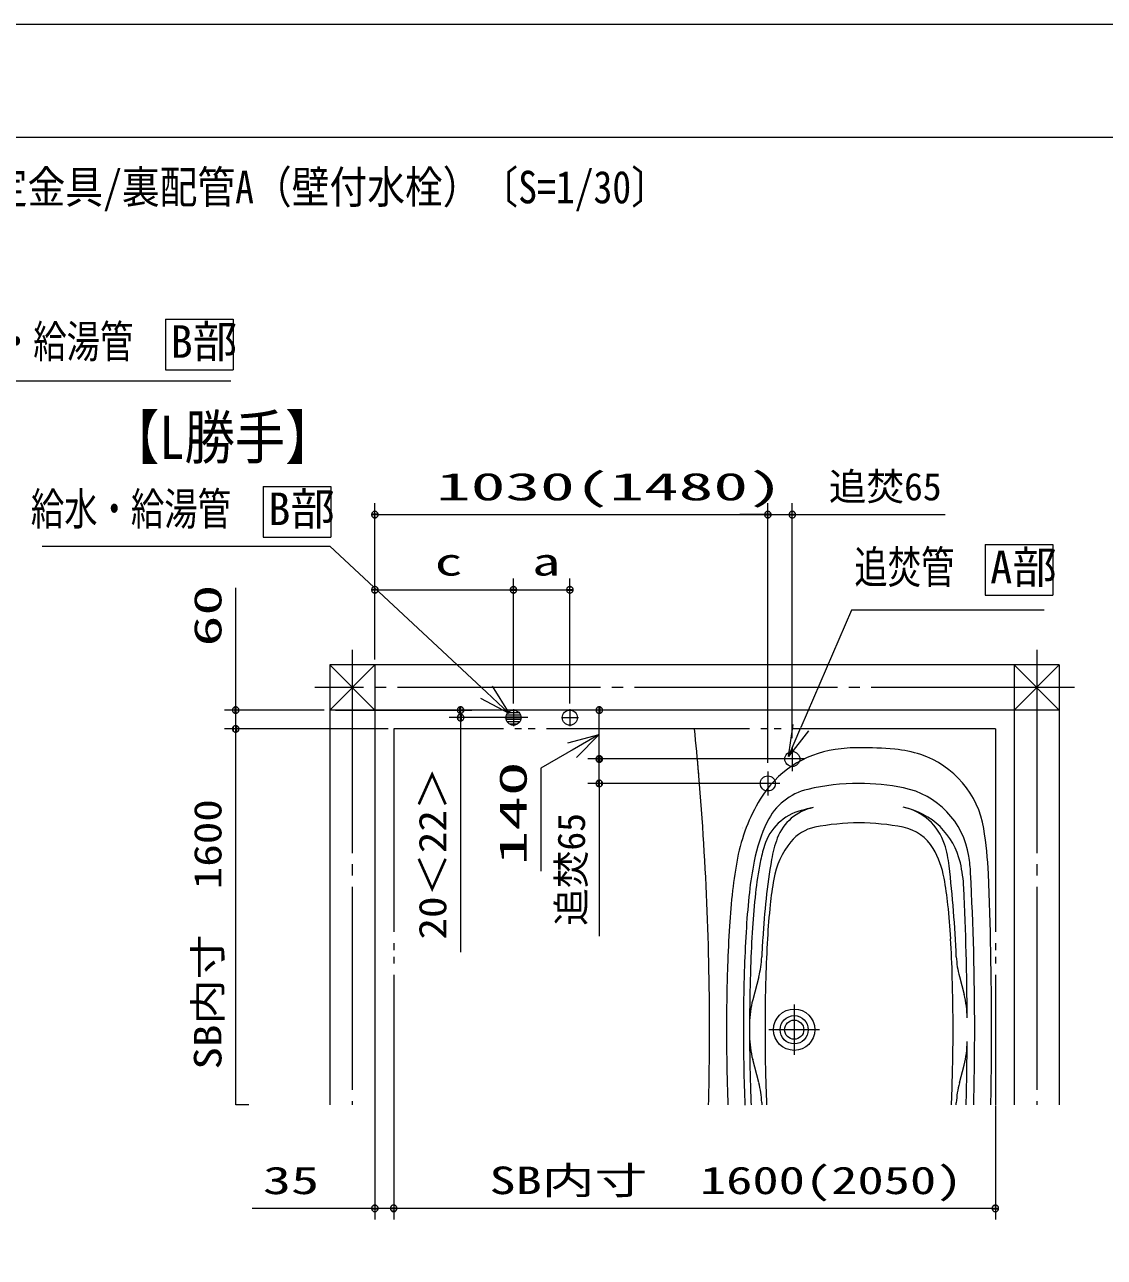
# Model space of a CAD drawing. Units: millimetres on the paper. Extents: x -305 to 305, y -152 to 152.
# Drawn here: x -166.4 to -70.7, y 39.2 to 148.5 of the extents above; entities that cross this region are included whole.
import ezdxf
from ezdxf.enums import TextEntityAlignment as Align

# ---------------------------------------------------------------- set-up
doc = ezdxf.new("R2010")
doc.units = ezdxf.units.MM
doc.linetypes.add('LONG_CHAIN', pattern=[21, 18, -1, 1, -1])
doc.linetypes.add('LONG_DOUBLE_CHAIN', pattern=[21.8, 18, -1, 0.6, -0.6, 0.6, -1])
doc.layers.add('0-0_PV', color=7, linetype='Continuous')
for name, color, linetype, lineweight in [('0-1_RV', 7, 'Continuous', 9), ('0-2_0', 7, 'Continuous', 9), ('0-4_図面枠', 3, 'Continuous', 9), ('0-5_DEFPOINTS', 7, 'Continuous', 9)]:
    doc.layers.add(name, color=color, linetype=linetype, lineweight=lineweight)
doc.styles.add('ＭＳ ゴシック', font='')
doc.styles.get('ＭＳ ゴシック').set_extended_font_data('MS Gothic')

# ---------------------------------------------------------------- blocks, each defined once
blk = doc.blocks.new('_DOTSMALL')
at = {"layer": '0-2_0'}
for p, q in [((0.0746, 0.1), (-0.0746, 0.1)), ((0.1223, -0.0248), (-0.1223, -0.0248))]:
    blk.add_line(p, q, dxfattribs=at)
for points in [[(0.125, 0), (0.124, 0.0157), (0.1211, 0.0311), (0.1162, 0.046), (0.1095, 0.0602), (0.1011, 0.0735), (0.0911, 0.0856), (0.0797, 0.0963), (0.067, 0.1055), (0.0532, 0.1131), (0.0386, 0.1189), (0.0234, 0.1228), (0.0078, 0.1248), (-0.0078, 0.1248), (-0.0234, 0.1228), (-0.0386, 0.1189), (-0.0532, 0.1131), (-0.067, 0.1055), (-0.0797, 0.0963), (-0.0911, 0.0856), (-0.1011, 0.0735), (-0.1095, 0.0602), (-0.1162, 0.046), (-0.1211, 0.0311), (-0.124, 0.0157), (-0.125, 0), (0, 0)], [(-0.125, 0), (-0.124, -0.0157), (-0.1211, -0.0311), (-0.1162, -0.046), (-0.1095, -0.0602), (-0.1011, -0.0735), (-0.0911, -0.0856), (-0.0797, -0.0963), (-0.067, -0.1055), (-0.0532, -0.1131), (-0.0386, -0.1189), (-0.0234, -0.1228), (-0.0078, -0.1248), (0.0078, -0.1248), (0.0234, -0.1228), (0.0386, -0.1189), (0.0532, -0.1131), (0.067, -0.1055), (0.0797, -0.0963), (0.0911, -0.0856), (0.1011, -0.0735), (0.1095, -0.0602), (0.1162, -0.046), (0.1211, -0.0311), (0.124, -0.0157), (0.125, 0), (0, 0)]]:
    blk.add_lwpolyline(points, close=True, dxfattribs=at)
blk = doc.blocks.new('_OPEN30')
at = {"layer": '0-2_0'}
blk.add_line((0, 0), (-1, 0), dxfattribs=at)
blk.add_lwpolyline([(-1, 0.2679), (0, 0), (-1, -0.2679)], dxfattribs=at)

msp = doc.modelspace()

# ---------------------------------------------------------------- linework, layer by layer
at = {"layer": '0-1_RV'}
for p, q in [((-153.93, 122.406), (-153.93, 117.91)), ((-153.93, 122.406), (-147.93, 122.406)), ((-147.93, 122.406), (-147.93, 117.91)), ((-153.93, 117.91), (-147.93, 117.91)), ((-145.274, 107.569), (-145.274, 103.073)), ((-145.274, 107.569), (-139.274, 107.569)), ((-139.274, 107.569), (-139.274, 103.073)), ((-135.368, 92.234), (-135.368, 106.067)), ((-100.535, 83.067), (-100.535, 106.067)), ((-98.368, 85.234), (-98.368, 106.067)), ((-135.368, 105.067), (-100.535, 105.067)), ((-100.688, 105.067), (-103.008, 105.067)), ((-100.535, 105.067), (-98.368, 105.067)), ((-98.368, 105.067), (-84.828, 105.067)), ((-145.274, 103.073), (-139.274, 103.073)), ((-81.285, 102.409), (-81.285, 97.913)), ((-81.285, 102.409), (-75.285, 102.409)), ((-75.285, 102.409), (-75.285, 97.913)), ((-147.701, 87.734), (-147.701, 98.565)), ((-135.368, 92.234), (-135.368, 99.4)), ((-135.368, 98.4), (-123.085, 98.4)), ((-123.085, 88.485), (-123.085, 99.4)), ((-123.085, 88.319), (-123.085, 99.4)), ((-123.085, 98.4), (-118.085, 98.4)), ((-118.085, 88.319), (-118.085, 99.4)), ((-81.285, 97.913), (-75.285, 97.913)), ((-74.701, 91.734), (-139.368, 91.734)), ((-135.368, 91.734), (-139.368, 87.734)), ((-139.368, 91.734), (-139.368, 52.734)), ((-135.368, 87.734), (-139.368, 91.734)), ((-135.368, 91.734), (-135.368, 52.734)), ((-78.701, 91.734), (-78.701, 52.734)), ((-78.701, 87.734), (-74.701, 91.734)), ((-74.701, 87.734), (-78.701, 91.734)), ((-74.701, 91.734), (-74.701, 52.734)), ((-139.868, 87.734), (-148.701, 87.734)), ((-147.701, 86.067), (-147.701, 87.734)), ((-74.701, 87.734), (-139.368, 87.734)), ((-138.868, 87.734), (-126.772, 87.734)), ((-127.772, 87.067), (-127.772, 87.734)), ((-122.581, 87.501), (-123.589, 87.501)), ((-122.877, 87.701), (-123.292, 87.701)), ((-122.877, 87.701), (-123.292, 87.701)), ((-121.813, 87.067), (-128.772, 87.067)), ((-127.772, 87.067), (-127.772, 66.271)), ((-122.421, 87.101), (-123.749, 87.101)), ((-122.441, 86.901), (-123.728, 86.901)), ((-122.462, 87.301), (-123.707, 87.301)), ((-122.53, 86.701), (-123.639, 86.701)), ((-122.737, 86.501), (-123.432, 86.501)), ((-134.201, 86.067), (-148.701, 86.067)), ((-134.201, 86.067), (-147.703, 86.067)), ((-147.701, 52.734), (-147.701, 86.067)), ((-115.48, 83.554), (-115.48, 85.874)), ((-98.751, 83.401), (-116.48, 83.401)), ((-115.48, 81.234), (-115.48, 83.401)), ((-101.25, 81.234), (-116.48, 81.234)), ((-115.48, 81.234), (-115.48, 67.694)), ((-101.342, 64.093), (-101.88, 62.052)), ((-83.562, 64.115), (-83.145, 62.536)), ((-101.342, 54.708), (-101.88, 56.749)), ((-83.562, 54.686), (-83.145, 56.265)), ((-133.701, 53.958), (-133.701, 42.562)), ((-146.535, 52.734), (-147.703, 52.734)), ((-135.368, 53.237), (-135.368, 42.562)), ((-133.701, 52.697), (-133.701, 42.562)), ((-80.368, 52.697), (-80.368, 42.562)), ((-135.368, 43.562), (-146.241, 43.562)), ((-133.701, 43.562), (-135.368, 43.562)), ((-80.368, 43.562), (-133.701, 43.562))]:
    msp.add_line(p, q, dxfattribs=at)
at = {"layer": '0-1_RV', "linetype": 'LONG_CHAIN'}
for p, q in [((-137.368, 93.067), (-137.368, 52.734)), ((-76.701, 93.067), (-76.701, 52.734)), ((-73.368, 89.734), (-140.701, 89.734)), ((-123.085, 87.819), (-123.085, 86.316)), ((-118.085, 87.819), (-118.085, 86.316)), ((-123.836, 87.067), (-122.333, 87.067)), ((-118.836, 87.067), (-117.333, 87.067)), ((-98.368, 84.467), (-98.368, 82.334)), ((-97.301, 83.401), (-99.435, 83.401)), ((-100.535, 82.301), (-100.535, 80.167)), ((-99.468, 81.234), (-101.601, 81.234)), ((-98.201, 61.634), (-98.201, 57.167)), ((-95.968, 59.401), (-100.435, 59.401))]:
    msp.add_line(p, q, dxfattribs=at)
at = {"layer": '0-1_RV', "linetype": 'LONG_DOUBLE_CHAIN'}
for p, q in [((-80.368, 86.067), (-133.701, 86.067)), ((-133.701, 86.067), (-133.701, 52.734)), ((-80.368, 86.067), (-80.368, 52.734))]:
    msp.add_line(p, q, dxfattribs=at)
at = {"layer": '0-1_RV'}
for points in [[(-148.129, 116.899), (-174.287, 116.899), (-190.805, 89.741)], [(-164.857, 102.257), (-139.365, 102.257), (-125.48, 89.318)], [(-76.031, 96.601), (-93.135, 96.601), (-97.616, 86.179)]]:
    msp.add_lwpolyline(points, dxfattribs=at)
for centre, radius in [((-123.085, 87.067), 0.667), ((-123.085, 87.067), 0.667), ((-118.085, 87.067), 0.667), ((-98.368, 83.401), 0.667), ((-100.535, 81.234), 0.667), ((-98.201, 59.401), 1.833), ((-98.201, 59.401), 1.25), ((-98.201, 59.401), 0.85)]:
    msp.add_circle(centre, radius, dxfattribs=at)
for centre, radius, start, end in [((-373.035, 59.401), 267.333, 4.85963, 5.72481), ((-93.223, 75.011), 9.333, 98.32029, 148.83966), ((-92.451, 69.734), 14.667, 90, 98.32029), ((-92.451, 47.734), 36.667, 85.04556, 90.00001), ((-90.148, 74.301), 10, 71.53272, 85.04556), ((-373.035, 59.401), 267.333, 0, 5.1507), ((-89.62, 75.882), 8.333, 9.28127, 71.53272), ((-92.451, 61.234), 20, 90.00001, 103.15011), ((-92.451, 61.234), 20, 78.67196, 89.99999), ((-87.518, 71.562), 16, 148.83966, 168.99136), ((-95.788, 75.516), 5.333, 103.15011, 154.44401), ((-89.963, 73.654), 7.333, 8.84605, 78.67196), ((-96.385, 74.328), 4.667, 104.86629, 162.67678), ((-95.643, 74.846), 4.333, 101.75518, 159.23385), ((-92.451, 59.507), 20, 101.75519, 104.86629), ((-89.808, 72.746), 6.5, 12.83848, 78.70658), ((-89.481, 74.38), 4.833, 17.53385, 78.69881), ((-87.518, 71.562), 14.5, 154.44401, 168.99136), ((-92.451, 57.734), 20, 90.00001, 101.2935), ((-92.451, 57.734), 20, 78.70658, 89.99999), ((-103.101, 77.313), 0.333, 355.49509, 355.53069), ((-103.101, 77.26), 0.333, 355.49509, 355.53069), ((-103.101, 77.26), 0.333, 355.49509, 355.53069), ((-95.65, 73.751), 3.667, 101.2935, 140.84625), ((-89.318, 73.424), 4, 30.82918, 78.70658), ((-114.293, 71.85), 33.333, 2.3783, 9.28127), ((-87.517, 71.562), 13.956, 162.67678, 168.99136), ((-90.345, 72.836), 10, 159.23385, 170.54618), ((-92.788, 71.458), 7.333, 141.07337, 169.92767), ((-92.787, 71.433), 8, 10.13814, 30.34449), ((-94.074, 72.876), 9.667, 6.17303, 17.83526), ((-68.541, 67.87), 35.333, 168.99136, 173.72789), ((-68.541, 67.87), 33.833, 168.99136, 173.72789), ((-35.431, 63.693), 65.669, 170.54618, 176.68288), ((-97.209, 72.526), 14.667, 3.00057, 8.84605), ((-68.54, 67.87), 33.289, 168.99136, 173.72789), ((-199.388, 60.799), 115.67, 2.5145, 6.51084), ((-96.148, 71.315), 13, 2.90472, 12.77744), ((-349.368, 59.401), 267.167, 0, 2.98086), ((-414.035, 59.401), 333.333, 360, 2.3783), ((-68.584, 67.159), 31.917, 169.92766, 174.03081), ((-116.319, 67.159), 31.917, 5.96919, 10.25433), ((-35.407, 64.228), 68.667, 173.72789, 176.37678), ((-35.407, 64.228), 67.167, 173.72789, 176.37678), ((-35.406, 64.228), 66.623, 173.72789, 176.37678), ((-349.368, 59.401), 266.5, 0.22441, 2.70422), ((-35.431, 63.693), 65.25, 174.03081, 176.68288), ((-149.471, 63.693), 65.25, 3.31712, 5.96919), ((14.493, 61.068), 118.667, 176.37678, 178.08861), ((14.493, 61.068), 117.167, 176.37678, 178.08861), ((14.494, 61.068), 116.623, 176.37678, 178.08861), ((14.48, 60.769), 115.667, 176.64806, 177.48115), ((14.485, 60.799), 115.25, 176.68288, 178.39679), ((-199.388, 60.799), 115.25, 1.60321, 3.31712), ((-109.4, 66.219), 8.333, 345.23097, 357.48115), ((-75.504, 66.24), 8.333, 182.5145, 194.76842), ((64.465, 59.401), 168.667, 178.08861, 180), ((64.465, 59.401), 167.167, 178.08861, 180), ((64.466, 59.401), 166.623, 178.0845, 180), ((64.465, 59.401), 165.25, 178.39679, 180), ((-249.368, 59.401), 165.25, 0, 1.60321), ((-91.203, 60.412), 8.333, 0.22441, 14.76842), ((-93.822, 59.928), 8.333, 165.23097, 179.80924), ((-373.035, 59.401), 267.333, 358.57103, 0), ((64.465, 59.401), 168.667, 180, 181.91139), ((64.465, 59.401), 167.167, 180, 182.29308), ((64.466, 59.401), 166.623, 180, 181.9155), ((64.465, 59.401), 165.25, 180, 181.60321), ((-249.368, 59.401), 165.25, 358.39679, 0), ((-349.368, 59.401), 267.167, 358.57014, 0), ((-414.035, 59.401), 333.333, 358.85401, 0), ((-93.822, 58.874), 8.333, 180.19076, 194.76903), ((-91.203, 58.389), 8.333, 345.23158, 359.77559), ((-349.368, 59.401), 266.5, 358.56656, 359.77559), ((-109.4, 52.582), 8.333, 2.51885, 14.76903), ((14.485, 58.002), 115.25, 181.60321, 182.61976), ((-199.388, 58.002), 115.25, 357.38024, 358.39679), ((-75.504, 52.561), 8.333, 165.23158, 177.4855), ((14.493, 57.733), 118.667, 181.91139, 182.41437), ((14.494, 57.733), 116.623, 181.91139, 182.45671), ((14.48, 58.032), 115.667, 182.51885, 182.62528), ((-199.388, 58.002), 115.67, 357.38976, 357.4855)]:
    msp.add_arc(centre, radius, start, end, dxfattribs=at)
at = {"layer": '0-2_0'}
for p in [(-115.48, 83.401), (-111.535, 87.734)]:
    msp.add_line(p, (-115.48, 87.734), dxfattribs=at)
msp.add_lwpolyline([(-115.48, 85.567), (-120.643, 82.586), (-120.643, 73.461)], dxfattribs=at)
at = {"layer": '0-4_図面枠'}
msp.add_lwpolyline([(-291.017, -138.498), (108.983, -138.498), (108.983, 138.502), (-291.017, 138.502)], close=True, dxfattribs=at)
at = {"layer": '0-5_DEFPOINTS'}
msp.add_line((118.983, 148.502), (-301.017, 148.502), dxfattribs=at)

# ---------------------------------------------------------------- block references
at = {"layer": '0-1_RV'}
for name, p, xscale, yscale, rotation in [('_DOTSMALL', (-135.368, 105.067), 2.32, 2.32, 180), ('_DOTSMALL', (-100.535, 105.067), 2.32, 2.32, 180), ('_DOTSMALL', (-135.368, 98.4), 2.32, 2.32, 180), ('_DOTSMALL', (-123.085, 98.4), 2.32, 2.32, 180), ('_OPEN30', (-123.453, 87.43), 2.77, 2.77, 317.02028), ('_DOTSMALL', (-147.701, 87.734), 2.32, 2.32, 270), ('_DOTSMALL', (-127.772, 87.734), 2.32, 2.32, 270), ('_DOTSMALL', (-147.701, 86.067), 2.32, 2.32, 90), ('_DOTSMALL', (-147.701, 86.067), 2.32, 2.32, 90), ('_DOTSMALL', (-127.772, 87.067), 2.32, 2.32, 90), ('_OPEN30', (-98.71, 83.635), 2.77, 2.77, 246.73505), ('_DOTSMALL', (-115.48, 83.401), 2.32, 2.32, 90), ('_DOTSMALL', (-115.48, 81.234), 2.32, 2.32, 270), ('_DOTSMALL', (-133.701, 43.562), 2.32, 2.32, 180), ('_DOTSMALL', (-133.701, 43.562), 2.32, 2.32, 180)]:
    msp.add_blockref(name, p, dxfattribs=dict(at, xscale=xscale, yscale=yscale, rotation=rotation))
at = {"layer": '0-1_RV', "xscale": 2.32, "yscale": 2.32}
for p in [(-100.535, 105.067), (-98.368, 105.067), (-123.085, 98.4), (-118.085, 98.4), (-135.368, 43.562), (-80.368, 43.562)]:
    msp.add_blockref('_DOTSMALL', p, dxfattribs=at)
at = {"layer": '0-2_0'}
for name, p, xscale, yscale, rotation in [('_DOTSMALL', (-115.48, 87.734), 2.32, 2.32, 90), ('_OPEN30', (-115.48, 85.567), 2.77, 2.77, 30), ('_DOTSMALL', (-115.48, 83.401), 2.32, 2.32, 270)]:
    msp.add_blockref(name, p, dxfattribs=dict(at, xscale=xscale, yscale=yscale, rotation=rotation))

# ---------------------------------------------------------------- texts
at = {"layer": '0-0_PV', "style": 'ＭＳ ゴシック', "width": 0.85}
msp.add_text('■【給水・給湯・追焚用接続】浴槽パンあり\u3000壁接続\u3000水栓固定金具/裏配管A（壁付水栓）〔S=1/30〕', height=2.886, dxfattribs=at).set_placement((-263.187, 131.797), align=Align.BOTTOM_LEFT)
at = {"layer": '0-1_RV', "style": 'ＭＳ ゴシック'}
for s, height, width, p in [('給水・給湯管\u3000', 2.889, 0.75, (-174.513, 118.103)), ('【L勝手】', 3.848, 0.85, (-158.927, 108.844)), ('1030(1480)', 2.441, 1.85, (-129.94, 105.597)), ('給水・給湯管\u3000', 2.889, 0.75, (-165.858, 103.266)), ('追焚管\u3000', 2.889, 0.75, (-92.868, 98.106)), ('c', 2.441, 1.5, (-130.073, 98.93)), ('a', 2.441, 1.5, (-121.431, 98.93)), ('35', 2.441, 1.5, (-145.288, 44.092)), ('SB内寸\u30001600(2050)', 2.444, 1.4, (-125.215, 44.092))]:
    msp.add_text(s, height=height, dxfattribs=dict(at, width=width)).set_placement(p, align=Align.BOTTOM_LEFT)
for s, height, p in [('B部', 2.889, (-153.475, 118.103)), ('追焚65', 2.444, (-95.128, 105.597)), ('B部', 2.889, (-144.82, 103.266)), ('A部', 2.889, (-80.83, 98.106))]:
    msp.add_text(s, height=height, dxfattribs=at).set_placement(p, align=Align.BOTTOM_LEFT)
for s, height, width, p in [('60', 2.441, 1.65, (-148.231, 93.374)), ('20＜22＞', 2.444, 1.15, (-128.302, 67.394)), ('SB内寸\u30001600', 2.444, 1.2, (-148.231, 55.867))]:
    msp.add_text(s, height=height, rotation=90, dxfattribs=dict(at, width=width)).set_placement(p, align=Align.BOTTOM_LEFT)
msp.add_text('追焚65', height=2.444, rotation=90, dxfattribs=at).set_placement((-116.01, 68.613), align=Align.BOTTOM_LEFT)
at = {"layer": '0-2_0', "style": 'ＭＳ ゴシック', "width": 1.85}
msp.add_text('140', height=2.441, rotation=90, dxfattribs=at).set_placement((-121.173, 73.969), align=Align.BOTTOM_LEFT)

doc.saveas('drawing.dxf')
